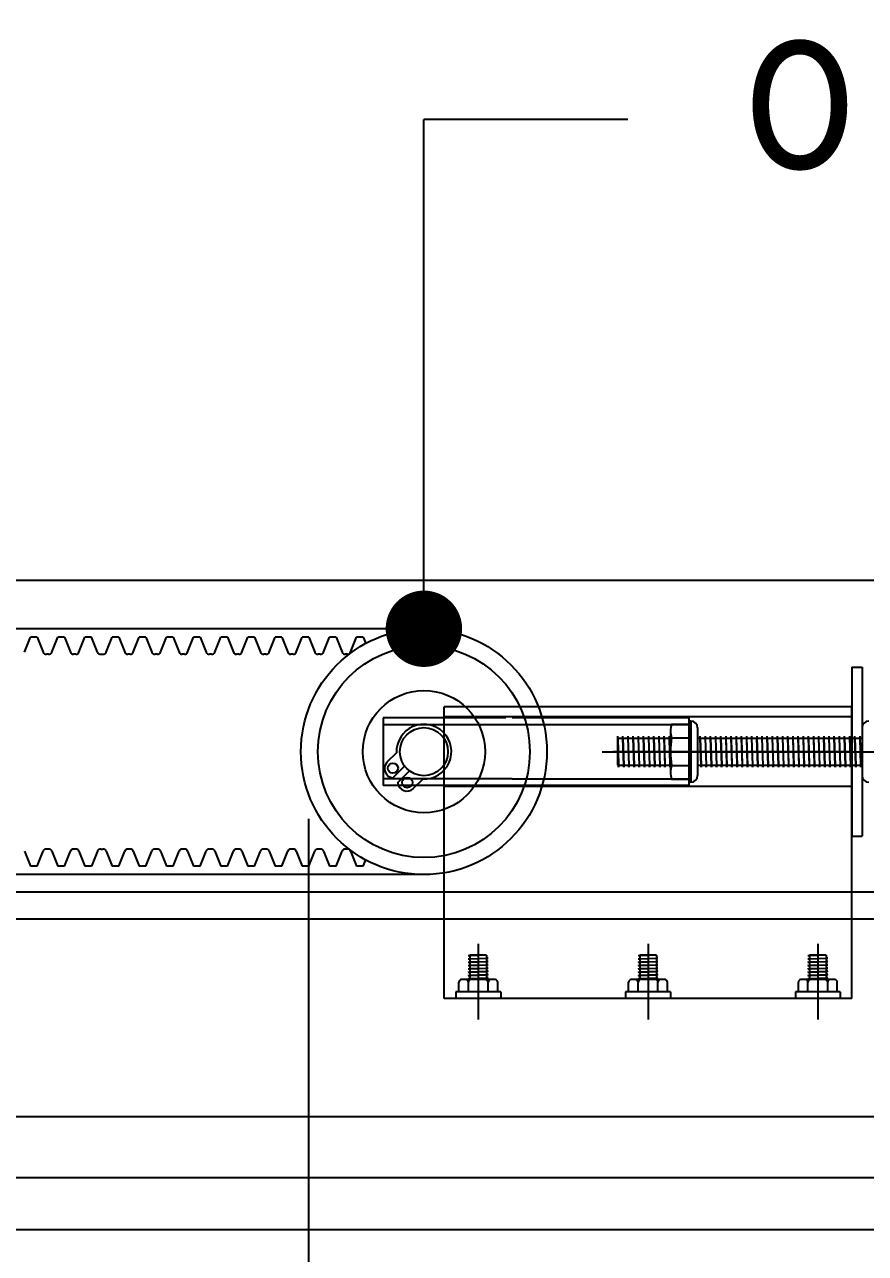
# Model space of a CAD drawing. Header units: millimetres. Extents: x 232323 to 272954, y -5343 to 8721.
# Drawn here: x 236980 to 237227.5, y 7475.3 to 7837.2 of the extents above; entities that cross this region are included whole.
import ezdxf
from ezdxf.enums import TextEntityAlignment as Align

# ---------------------------------------------------------------- set-up
doc = ezdxf.new("R2010")
doc.units = ezdxf.units.MM
doc.header["$MEASUREMENT"] = 0
doc.layers.get('0').update_dxf_attribs({"linetype": 'CONTINUOUS'})
for name, color, linetype, lineweight in [('A-DIMS', 7, 'CONTINUOUS', 25), ('A-MKXS-LEAD', 7, 'CONTINUOUS', 25), ('A-MKXS-TEXT1', 3, 'CONTINUOUS', 25)]:
    doc.layers.add(name, color=color, linetype=linetype, lineweight=lineweight)
doc.styles.add('HY울릉도L', font='')
doc.styles.add('맑은고딕', font='malgun.ttf')
doc.styles.get('HY울릉도L').set_extended_font_data('HYwulM')
doc.dimstyles.new('CDIM', dxfattribs={"dimtxt": 3, "dimasz": 1.5, "dimexe": 2, "dimexo": 1, "dimgap": 1, "dimtad": 1, "dimdec": 0, "dimrnd": 0.5, "dimzin": 0, "dimdsep": 32, "dimlunit": 6, "dimtxsty": 'HY울릉도L', "dimblk1": '_CIDOT', "dimblk2": '_CIDOT', "dimsah": 1, "dimcen": 5.5, "dimclrd": 2, "dimclre": 2, "dimclrt": 7, "dimadec": 0, "dimazin": 0, "dimtfac": 1, "dimtdec": 0, "dimtix": 1, "dimtmove": 2, "dimatfit": 1, "dimldrblk": '_CIDOT', "dimfxl": 1, "dimtolj": 1, "dimtzin": 0, "dimlwd": -1, "dimarcsym": 0})

# ---------------------------------------------------------------- blocks, each defined once
blk = doc.blocks.new('sd idler gear')
at = {"color": 253}
for p, q in [((1933307.6, 125827.18), (1932887.58, 125827.18)), ((1933190.7, 125820.3), (1933192.45, 125824.68)), ((1933194.45, 125824.68), (1933192.45, 125824.68)), ((1933194.45, 125824.68), (1933196.2, 125820.3)), ((1933198.7, 125820.3), (1933200.45, 125824.68)), ((1933202.45, 125824.68), (1933200.45, 125824.68)), ((1933202.45, 125824.68), (1933204.2, 125820.3)), ((1933206.7, 125820.3), (1933208.45, 125824.68)), ((1933210.45, 125824.68), (1933208.45, 125824.68)), ((1933212.2, 125820.3), (1933210.45, 125824.68)), ((1933214.7, 125820.3), (1933216.45, 125824.68)), ((1933218.45, 125824.68), (1933216.45, 125824.68)), ((1933218.45, 125824.68), (1933220.2, 125820.3)), ((1933222.7, 125820.3), (1933224.45, 125824.68)), ((1933226.45, 125824.68), (1933224.45, 125824.68)), ((1933226.45, 125824.68), (1933228.2, 125820.3)), ((1933230.7, 125820.3), (1933232.45, 125824.68)), ((1933234.45, 125824.68), (1933232.45, 125824.68)), ((1933234.45, 125824.68), (1933236.2, 125820.3)), ((1933238.7, 125820.3), (1933240.45, 125824.68)), ((1933242.45, 125824.68), (1933240.45, 125824.68)), ((1933242.45, 125824.68), (1933244.2, 125820.3)), ((1933246.7, 125820.3), (1933248.45, 125824.68)), ((1933250.45, 125824.68), (1933248.45, 125824.68)), ((1933250.45, 125824.68), (1933252.2, 125820.3)), ((1933254.7, 125820.3), (1933256.45, 125824.68)), ((1933258.45, 125824.68), (1933256.45, 125824.68)), ((1933258.45, 125824.68), (1933260.2, 125820.3)), ((1933262.7, 125820.3), (1933264.45, 125824.68)), ((1933266.45, 125824.68), (1933264.45, 125824.68)), ((1933266.45, 125824.68), (1933268.2, 125820.3)), ((1933270.7, 125820.3), (1933272.45, 125824.68)), ((1933274.45, 125824.68), (1933272.45, 125824.68)), ((1933274.45, 125824.68), (1933276.2, 125820.3)), ((1933278.7, 125820.3), (1933280.45, 125824.68)), ((1933282.45, 125824.68), (1933280.45, 125824.68)), ((1933282.45, 125824.68), (1933284.2, 125820.3)), ((1933286.7, 125820.3), (1933288.45, 125824.68)), ((1933290.45, 125824.68), (1933288.45, 125824.68)), ((1933290.45, 125824.68), (1933291.17, 125822.88)), ((1933197.78, 125819.67), (1933197.13, 125819.67)), ((1933205.78, 125819.67), (1933205.13, 125819.67)), ((1933213.13, 125819.67), (1933213.78, 125819.67)), ((1933221.78, 125819.67), (1933221.13, 125819.67)), ((1933229.78, 125819.67), (1933229.13, 125819.67)), ((1933237.78, 125819.67), (1933237.13, 125819.67)), ((1933245.78, 125819.67), (1933245.13, 125819.67)), ((1933253.78, 125819.67), (1933253.13, 125819.67)), ((1933261.78, 125819.67), (1933261.13, 125819.67)), ((1933269.78, 125819.67), (1933269.13, 125819.67)), ((1933277.78, 125819.67), (1933277.13, 125819.67)), ((1933285.78, 125819.67), (1933285.13, 125819.67)), ((1933434.29, 125815.91), (1933434.29, 125766.06)), ((1933434.29, 125815.91), (1933437.29, 125815.91)), ((1933437.29, 125815.91), (1933437.29, 125766.06)), ((1933314.29, 125718.23), (1933314.29, 125804.23)), ((1933434.29, 125804.23), (1933314.29, 125804.23)), ((1933434.29, 125801.23), (1933314.29, 125801.23)), ((1933434.29, 125718.23), (1933434.29, 125804.23)), ((1933332.4, 125800.98), (1933296.29, 125800.98)), ((1933296.29, 125800.98), (1933296.29, 125780.98)), ((1933296.29, 125798.98), (1933386.29, 125798.98)), ((1933386.29, 125800.98), (1933334.29, 125800.98)), ((1933381.19, 125799.07), (1933386.39, 125799.07)), ((1933386.29, 125800.98), (1933386.29, 125780.98)), ((1933386.29, 125800.28), (1933386.29, 125781.68)), ((1933386.89, 125799.98), (1933386.54, 125799.98)), ((1933386.89, 125799.98), (1933386.89, 125781.98)), ((1933388.89, 125797.98), (1933388.89, 125783.98)), ((1933437.29, 125797.98), (1933437.29, 125783.98)), ((1933365.29, 125795.53), (1933365.31, 125794.93)), ((1933365.29, 125795.53), (1933365.29, 125794.93)), ((1933365.29, 125795.5), (1933365.34, 125794.93)), ((1933365.29, 125794.93), (1933365.29, 125787.03)), ((1933365.29, 125794.93), (1933380.89, 125794.93)), ((1933365.29, 125794.93), (1933365.56, 125787.03)), ((1933365.31, 125794.93), (1933365.59, 125787.03)), ((1933365.34, 125794.93), (1933365.61, 125787.03)), ((1933366.81, 125795.53), (1933366.83, 125794.93)), ((1933366.81, 125795.53), (1933366.81, 125794.93)), ((1933366.81, 125795.5), (1933366.85, 125794.93)), ((1933366.81, 125794.93), (1933367.08, 125787.03)), ((1933366.83, 125794.93), (1933367.11, 125787.03)), ((1933366.85, 125794.93), (1933367.13, 125787.03)), ((1933368.33, 125795.53), (1933368.32, 125794.93)), ((1933368.32, 125794.93), (1933368.6, 125787.03)), ((1933368.33, 125795.53), (1933368.35, 125794.93)), ((1933368.33, 125795.5), (1933368.37, 125794.93)), ((1933368.35, 125794.93), (1933368.62, 125787.03)), ((1933368.37, 125794.93), (1933368.65, 125787.03)), ((1933369.84, 125795.53), (1933369.87, 125794.93)), ((1933369.84, 125795.53), (1933369.84, 125794.93)), ((1933369.84, 125794.93), (1933370.12, 125787.03)), ((1933369.85, 125795.5), (1933369.89, 125794.93)), ((1933369.87, 125794.93), (1933370.14, 125787.03)), ((1933369.89, 125794.93), (1933370.17, 125787.03)), ((1933371.36, 125795.53), (1933371.38, 125794.93)), ((1933371.36, 125795.53), (1933371.36, 125794.93)), ((1933371.36, 125795.5), (1933371.41, 125794.93)), ((1933371.36, 125794.93), (1933371.64, 125787.03)), ((1933371.38, 125794.93), (1933371.66, 125787.03)), ((1933371.41, 125794.93), (1933371.68, 125787.03)), ((1933372.88, 125795.53), (1933372.9, 125794.93)), ((1933372.88, 125795.53), (1933372.88, 125794.93)), ((1933372.88, 125795.5), (1933372.92, 125794.93)), ((1933372.88, 125794.93), (1933373.15, 125787.03)), ((1933372.9, 125794.93), (1933373.18, 125787.03)), ((1933372.92, 125794.93), (1933373.2, 125787.03)), ((1933374.4, 125795.53), (1933374.39, 125794.93)), ((1933374.39, 125794.93), (1933374.67, 125787.03)), ((1933374.4, 125795.53), (1933374.42, 125794.93)), ((1933374.4, 125795.5), (1933374.44, 125794.93)), ((1933374.42, 125794.93), (1933374.69, 125787.03)), ((1933374.44, 125794.93), (1933374.72, 125787.03)), ((1933375.91, 125795.53), (1933375.94, 125794.93)), ((1933375.91, 125795.53), (1933375.91, 125794.93)), ((1933375.91, 125794.93), (1933376.19, 125787.03)), ((1933375.92, 125795.5), (1933375.96, 125794.93)), ((1933375.94, 125794.93), (1933376.21, 125787.03)), ((1933375.96, 125794.93), (1933376.24, 125787.03)), ((1933377.43, 125795.53), (1933377.45, 125794.93)), ((1933377.43, 125795.53), (1933377.43, 125794.93)), ((1933377.43, 125795.5), (1933377.48, 125794.93)), ((1933377.43, 125794.93), (1933377.71, 125787.03)), ((1933377.45, 125794.93), (1933377.73, 125787.03)), ((1933377.48, 125794.93), (1933377.75, 125787.03)), ((1933378.95, 125795.53), (1933378.97, 125794.93)), ((1933378.95, 125795.53), (1933378.95, 125794.93)), ((1933378.95, 125795.5), (1933378.99, 125794.93)), ((1933378.95, 125794.93), (1933379.22, 125787.03)), ((1933378.97, 125794.93), (1933379.25, 125787.03)), ((1933378.99, 125794.93), (1933379.27, 125787.03)), ((1933380.47, 125795.53), (1933380.46, 125794.93)), ((1933380.46, 125794.93), (1933380.74, 125787.03)), ((1933380.47, 125795.53), (1933380.49, 125794.93)), ((1933380.47, 125795.5), (1933380.51, 125794.93)), ((1933380.49, 125794.93), (1933380.76, 125787.03)), ((1933380.51, 125794.93), (1933380.79, 125787.03)), ((1933380.89, 125797.04), (1933380.89, 125784.92)), ((1933381.19, 125795.02), (1933386.54, 125795.02)), ((1933388.89, 125794.93), (1933437.29, 125794.93)), ((1933389.57, 125795.53), (1933389.59, 125794.93)), ((1933389.57, 125795.53), (1933389.57, 125794.93)), ((1933389.57, 125795.5), (1933389.62, 125794.93)), ((1933389.57, 125794.93), (1933389.85, 125787.03)), ((1933389.59, 125794.93), (1933389.87, 125787.03)), ((1933389.62, 125794.93), (1933389.89, 125787.03)), ((1933391.09, 125795.53), (1933391.11, 125794.93)), ((1933391.09, 125795.53), (1933391.09, 125794.93)), ((1933391.09, 125795.5), (1933391.14, 125794.93)), ((1933391.09, 125794.93), (1933391.36, 125787.03)), ((1933391.11, 125794.93), (1933391.39, 125787.03)), ((1933391.14, 125794.93), (1933391.41, 125787.03)), ((1933392.61, 125795.53), (1933392.6, 125794.93)), ((1933392.6, 125794.93), (1933392.88, 125787.03)), ((1933392.61, 125795.53), (1933392.63, 125794.93)), ((1933392.61, 125795.5), (1933392.65, 125794.93)), ((1933392.63, 125794.93), (1933392.91, 125787.03)), ((1933392.65, 125794.93), (1933392.93, 125787.03)), ((1933394.13, 125795.53), (1933394.12, 125794.93)), ((1933394.12, 125794.93), (1933394.4, 125787.03)), ((1933394.13, 125795.53), (1933394.15, 125794.93)), ((1933394.13, 125795.5), (1933394.17, 125794.93)), ((1933394.15, 125794.93), (1933394.42, 125787.03)), ((1933394.17, 125794.93), (1933394.45, 125787.03)), ((1933395.64, 125795.53), (1933395.66, 125794.93)), ((1933395.64, 125795.53), (1933395.64, 125794.93)), ((1933395.64, 125795.5), (1933395.69, 125794.93)), ((1933395.64, 125794.93), (1933395.92, 125787.03)), ((1933395.66, 125794.93), (1933395.94, 125787.03)), ((1933395.69, 125794.93), (1933395.97, 125787.03)), ((1933397.16, 125795.53), (1933397.18, 125794.93)), ((1933397.16, 125795.53), (1933397.16, 125794.93)), ((1933397.16, 125795.5), (1933397.21, 125794.93)), ((1933397.16, 125794.93), (1933397.43, 125787.03)), ((1933397.18, 125794.93), (1933397.46, 125787.03)), ((1933397.21, 125794.93), (1933397.48, 125787.03)), ((1933398.68, 125795.53), (1933398.7, 125794.93)), ((1933398.68, 125795.53), (1933398.68, 125794.93)), ((1933398.68, 125795.5), (1933398.72, 125794.93)), ((1933398.68, 125794.93), (1933398.95, 125787.03)), ((1933398.7, 125794.93), (1933398.98, 125787.03)), ((1933398.72, 125794.93), (1933399, 125787.03)), ((1933400.2, 125795.53), (1933400.19, 125794.93)), ((1933400.19, 125794.93), (1933400.47, 125787.03)), ((1933400.2, 125795.53), (1933400.22, 125794.93)), ((1933400.2, 125795.5), (1933400.24, 125794.93)), ((1933400.22, 125794.93), (1933400.49, 125787.03)), ((1933400.24, 125794.93), (1933400.52, 125787.03)), ((1933401.71, 125795.53), (1933401.73, 125794.93)), ((1933401.71, 125795.53), (1933401.71, 125794.93)), ((1933401.71, 125794.93), (1933401.99, 125787.03)), ((1933401.72, 125795.5), (1933401.76, 125794.93)), ((1933401.73, 125794.93), (1933402.01, 125787.03)), ((1933401.76, 125794.93), (1933402.04, 125787.03)), ((1933403.23, 125795.53), (1933403.25, 125794.93)), ((1933403.23, 125795.53), (1933403.23, 125794.93)), ((1933403.23, 125795.5), (1933403.28, 125794.93)), ((1933403.23, 125794.93), (1933403.5, 125787.03)), ((1933403.25, 125794.93), (1933403.53, 125787.03)), ((1933403.28, 125794.93), (1933403.55, 125787.03)), ((1933404.75, 125795.53), (1933404.77, 125794.93)), ((1933404.75, 125795.53), (1933404.75, 125794.93)), ((1933404.75, 125795.5), (1933404.79, 125794.93)), ((1933404.75, 125794.93), (1933405.02, 125787.03)), ((1933404.77, 125794.93), (1933405.05, 125787.03)), ((1933404.79, 125794.93), (1933405.07, 125787.03)), ((1933406.27, 125795.53), (1933406.26, 125794.93)), ((1933406.26, 125794.93), (1933406.54, 125787.03)), ((1933406.27, 125795.53), (1933406.29, 125794.93)), ((1933406.27, 125795.5), (1933406.31, 125794.93)), ((1933406.29, 125794.93), (1933406.56, 125787.03)), ((1933406.31, 125794.93), (1933406.59, 125787.03)), ((1933407.78, 125795.53), (1933407.81, 125794.93)), ((1933407.78, 125795.53), (1933407.78, 125794.93)), ((1933407.78, 125794.93), (1933408.06, 125787.03)), ((1933407.79, 125795.5), (1933407.83, 125794.93)), ((1933407.81, 125794.93), (1933408.08, 125787.03)), ((1933407.83, 125794.93), (1933408.11, 125787.03)), ((1933409.3, 125795.53), (1933409.32, 125794.93)), ((1933409.3, 125795.53), (1933409.3, 125794.93)), ((1933409.3, 125795.5), (1933409.35, 125794.93)), ((1933409.3, 125794.93), (1933409.58, 125787.03)), ((1933409.32, 125794.93), (1933409.6, 125787.03)), ((1933409.35, 125794.93), (1933409.62, 125787.03)), ((1933410.82, 125795.53), (1933410.84, 125794.93)), ((1933410.82, 125795.53), (1933410.82, 125794.93)), ((1933410.82, 125795.5), (1933410.86, 125794.93)), ((1933410.82, 125794.93), (1933411.09, 125787.03)), ((1933410.84, 125794.93), (1933411.12, 125787.03)), ((1933410.86, 125794.93), (1933411.14, 125787.03)), ((1933412.34, 125795.53), (1933412.33, 125794.93)), ((1933412.33, 125794.93), (1933412.61, 125787.03)), ((1933412.34, 125795.53), (1933412.36, 125794.93)), ((1933412.34, 125795.5), (1933412.38, 125794.93)), ((1933412.36, 125794.93), (1933412.63, 125787.03)), ((1933412.38, 125794.93), (1933412.66, 125787.03)), ((1933413.85, 125795.53), (1933413.88, 125794.93)), ((1933413.85, 125795.53), (1933413.85, 125794.93)), ((1933413.85, 125794.93), (1933414.13, 125787.03)), ((1933413.86, 125795.5), (1933413.9, 125794.93)), ((1933413.88, 125794.93), (1933414.15, 125787.03)), ((1933413.9, 125794.93), (1933414.18, 125787.03)), ((1933415.37, 125795.53), (1933415.39, 125794.93)), ((1933415.37, 125795.53), (1933415.37, 125794.93)), ((1933415.37, 125795.5), (1933415.42, 125794.93)), ((1933415.37, 125794.93), (1933415.65, 125787.03)), ((1933415.39, 125794.93), (1933415.67, 125787.03)), ((1933415.42, 125794.93), (1933415.69, 125787.03)), ((1933416.89, 125795.53), (1933416.91, 125794.93)), ((1933416.89, 125795.53), (1933416.89, 125794.93)), ((1933416.89, 125795.5), (1933416.93, 125794.93)), ((1933416.89, 125794.93), (1933417.16, 125787.03)), ((1933416.91, 125794.93), (1933417.19, 125787.03)), ((1933416.93, 125794.93), (1933417.21, 125787.03)), ((1933418.41, 125795.53), (1933418.4, 125794.93)), ((1933418.4, 125794.93), (1933418.68, 125787.03)), ((1933418.41, 125795.53), (1933418.43, 125794.93)), ((1933418.41, 125795.5), (1933418.45, 125794.93)), ((1933418.43, 125794.93), (1933418.7, 125787.03)), ((1933418.45, 125794.93), (1933418.73, 125787.03)), ((1933419.93, 125795.53), (1933419.92, 125794.93)), ((1933419.92, 125794.93), (1933420.2, 125787.03)), ((1933419.93, 125795.53), (1933419.95, 125794.93)), ((1933419.93, 125795.5), (1933419.97, 125794.93)), ((1933419.95, 125794.93), (1933420.22, 125787.03)), ((1933419.97, 125794.93), (1933420.25, 125787.03)), ((1933421.44, 125795.53), (1933421.46, 125794.93)), ((1933421.44, 125795.53), (1933421.44, 125794.93)), ((1933421.44, 125795.5), (1933421.49, 125794.93)), ((1933421.44, 125794.93), (1933421.72, 125787.03)), ((1933421.46, 125794.93), (1933421.74, 125787.03)), ((1933421.49, 125794.93), (1933421.76, 125787.03)), ((1933422.96, 125795.53), (1933422.98, 125794.93)), ((1933422.96, 125795.53), (1933422.96, 125794.93)), ((1933422.96, 125795.5), (1933423.01, 125794.93)), ((1933422.96, 125794.93), (1933423.23, 125787.03)), ((1933422.98, 125794.93), (1933423.26, 125787.03)), ((1933423.01, 125794.93), (1933423.28, 125787.03)), ((1933424.48, 125795.53), (1933424.47, 125794.93)), ((1933424.47, 125794.93), (1933424.75, 125787.03)), ((1933424.48, 125795.53), (1933424.5, 125794.93)), ((1933424.48, 125795.5), (1933424.52, 125794.93)), ((1933424.5, 125794.93), (1933424.77, 125787.03)), ((1933424.52, 125794.93), (1933424.8, 125787.03)), ((1933426, 125795.53), (1933425.99, 125794.93)), ((1933425.99, 125794.93), (1933426.27, 125787.03)), ((1933426, 125795.53), (1933426.02, 125794.93)), ((1933426, 125795.5), (1933426.04, 125794.93)), ((1933426.02, 125794.93), (1933426.29, 125787.03)), ((1933426.04, 125794.93), (1933426.32, 125787.03)), ((1933427.51, 125795.53), (1933427.53, 125794.93)), ((1933427.51, 125795.53), (1933427.51, 125794.93)), ((1933427.51, 125795.5), (1933427.56, 125794.93)), ((1933427.51, 125794.93), (1933427.79, 125787.03)), ((1933427.53, 125794.93), (1933427.81, 125787.03)), ((1933427.56, 125794.93), (1933427.83, 125787.03)), ((1933429.03, 125795.53), (1933429.05, 125794.93)), ((1933429.03, 125795.53), (1933429.03, 125794.93)), ((1933429.03, 125795.5), (1933429.08, 125794.93)), ((1933429.03, 125794.93), (1933429.3, 125787.03)), ((1933429.05, 125794.93), (1933429.33, 125787.03)), ((1933429.08, 125794.93), (1933429.35, 125787.03)), ((1933430.55, 125795.53), (1933430.54, 125794.93)), ((1933430.54, 125794.93), (1933430.82, 125787.03)), ((1933430.55, 125795.53), (1933430.57, 125794.93)), ((1933430.55, 125795.5), (1933430.59, 125794.93)), ((1933430.57, 125794.93), (1933430.85, 125787.03)), ((1933430.59, 125794.93), (1933430.87, 125787.03)), ((1933432.07, 125795.53), (1933432.06, 125794.93)), ((1933432.06, 125794.93), (1933432.34, 125787.03)), ((1933432.07, 125795.53), (1933432.09, 125794.93)), ((1933432.07, 125795.5), (1933432.11, 125794.93)), ((1933432.09, 125794.93), (1933432.36, 125787.03)), ((1933432.11, 125794.93), (1933432.39, 125787.03)), ((1933433.58, 125795.53), (1933433.6, 125794.93)), ((1933433.58, 125795.53), (1933433.58, 125794.93)), ((1933433.58, 125795.5), (1933433.63, 125794.93)), ((1933433.58, 125794.93), (1933433.86, 125787.03)), ((1933433.6, 125794.93), (1933433.88, 125787.03)), ((1933433.63, 125794.93), (1933433.91, 125787.03)), ((1933435.1, 125795.53), (1933435.12, 125794.93)), ((1933435.1, 125795.53), (1933435.1, 125794.93)), ((1933435.1, 125795.5), (1933435.15, 125794.93)), ((1933435.1, 125794.93), (1933435.37, 125787.03)), ((1933435.12, 125794.93), (1933435.4, 125787.03)), ((1933435.15, 125794.93), (1933435.42, 125787.03)), ((1933436.62, 125795.53), (1933436.61, 125794.93)), ((1933436.61, 125794.93), (1933436.89, 125787.03)), ((1933436.62, 125795.53), (1933436.64, 125794.93)), ((1933436.62, 125795.5), (1933436.66, 125794.93)), ((1933436.64, 125794.93), (1933436.92, 125787.03)), ((1933436.66, 125794.93), (1933436.94, 125787.03)), ((1933300.21, 125790.67), (1933297.41, 125787.86)), ((1933360.82, 125790.98), (1933476.38, 125790.98)), ((1933434.29, 125790.98), (1933363.94, 125790.98)), ((1933299.17, 125783.28), (1933302.57, 125786.68)), ((1933365.29, 125787.03), (1933380.89, 125787.03)), ((1933365.61, 125786.46), (1933365.56, 125787.03)), ((1933365.59, 125787.03), (1933365.61, 125786.43)), ((1933365.61, 125786.43), (1933365.61, 125787.03)), ((1933367.13, 125786.46), (1933367.08, 125787.03)), ((1933367.11, 125787.03), (1933367.13, 125786.43)), ((1933367.13, 125786.43), (1933367.13, 125787.03)), ((1933368.64, 125786.46), (1933368.6, 125787.03)), ((1933368.62, 125787.03), (1933368.64, 125786.43)), ((1933368.64, 125786.43), (1933368.65, 125787.03)), ((1933370.16, 125786.46), (1933370.12, 125787.03)), ((1933370.14, 125787.03), (1933370.16, 125786.43)), ((1933370.16, 125786.43), (1933370.17, 125787.03)), ((1933371.68, 125786.46), (1933371.64, 125787.03)), ((1933371.66, 125787.03), (1933371.68, 125786.43)), ((1933371.68, 125786.43), (1933371.68, 125787.03)), ((1933373.2, 125786.46), (1933373.15, 125787.03)), ((1933373.18, 125787.03), (1933373.2, 125786.43)), ((1933373.2, 125786.43), (1933373.2, 125787.03)), ((1933374.71, 125786.46), (1933374.67, 125787.03)), ((1933374.69, 125787.03), (1933374.72, 125786.43)), ((1933374.72, 125786.43), (1933374.72, 125787.03)), ((1933376.23, 125786.46), (1933376.19, 125787.03)), ((1933376.21, 125787.03), (1933376.23, 125786.43)), ((1933376.23, 125786.43), (1933376.24, 125787.03)), ((1933377.75, 125786.46), (1933377.71, 125787.03)), ((1933377.73, 125787.03), (1933377.75, 125786.43)), ((1933377.75, 125786.43), (1933377.75, 125787.03)), ((1933379.27, 125786.46), (1933379.22, 125787.03)), ((1933379.25, 125787.03), (1933379.27, 125786.43)), ((1933379.27, 125786.43), (1933379.27, 125787.03)), ((1933380.78, 125786.46), (1933380.74, 125787.03)), ((1933380.76, 125787.03), (1933380.79, 125786.43)), ((1933380.79, 125786.43), (1933380.79, 125787.03)), ((1933381.19, 125786.94), (1933386.54, 125786.94)), ((1933388.89, 125787.03), (1933437.29, 125787.03)), ((1933389.89, 125786.46), (1933389.85, 125787.03)), ((1933389.87, 125787.03), (1933389.89, 125786.43)), ((1933389.89, 125786.43), (1933389.89, 125787.03)), ((1933391.41, 125786.46), (1933391.36, 125787.03)), ((1933391.39, 125787.03), (1933391.41, 125786.43)), ((1933391.41, 125786.43), (1933391.41, 125787.03)), ((1933392.93, 125786.46), (1933392.88, 125787.03)), ((1933392.91, 125787.03), (1933392.93, 125786.43)), ((1933392.93, 125786.43), (1933392.93, 125787.03)), ((1933394.44, 125786.46), (1933394.4, 125787.03)), ((1933394.42, 125787.03), (1933394.44, 125786.43)), ((1933394.44, 125786.43), (1933394.45, 125787.03)), ((1933395.96, 125786.46), (1933395.92, 125787.03)), ((1933395.94, 125787.03), (1933395.96, 125786.43)), ((1933395.96, 125786.43), (1933395.97, 125787.03)), ((1933397.48, 125786.46), (1933397.43, 125787.03)), ((1933397.46, 125787.03), (1933397.48, 125786.43)), ((1933397.48, 125786.43), (1933397.48, 125787.03)), ((1933399, 125786.46), (1933398.95, 125787.03)), ((1933398.98, 125787.03), (1933399, 125786.43)), ((1933399, 125786.43), (1933399, 125787.03)), ((1933400.51, 125786.46), (1933400.47, 125787.03)), ((1933400.49, 125787.03), (1933400.51, 125786.43)), ((1933400.51, 125786.43), (1933400.52, 125787.03)), ((1933402.03, 125786.46), (1933401.99, 125787.03)), ((1933402.01, 125787.03), (1933402.03, 125786.43)), ((1933402.03, 125786.43), (1933402.04, 125787.03)), ((1933403.55, 125786.46), (1933403.5, 125787.03)), ((1933403.53, 125787.03), (1933403.55, 125786.43)), ((1933403.55, 125786.43), (1933403.55, 125787.03)), ((1933405.07, 125786.46), (1933405.02, 125787.03)), ((1933405.05, 125787.03), (1933405.07, 125786.43)), ((1933405.07, 125786.43), (1933405.07, 125787.03)), ((1933406.58, 125786.46), (1933406.54, 125787.03)), ((1933406.56, 125787.03), (1933406.58, 125786.43)), ((1933406.58, 125786.43), (1933406.59, 125787.03)), ((1933408.1, 125786.46), (1933408.06, 125787.03)), ((1933408.08, 125787.03), (1933408.1, 125786.43)), ((1933408.1, 125786.43), (1933408.11, 125787.03)), ((1933409.62, 125786.46), (1933409.58, 125787.03)), ((1933409.6, 125787.03), (1933409.62, 125786.43)), ((1933409.62, 125786.43), (1933409.62, 125787.03)), ((1933411.14, 125786.46), (1933411.09, 125787.03)), ((1933411.12, 125787.03), (1933411.14, 125786.43)), ((1933411.14, 125786.43), (1933411.14, 125787.03)), ((1933412.65, 125786.46), (1933412.61, 125787.03)), ((1933412.63, 125787.03), (1933412.65, 125786.43)), ((1933412.65, 125786.43), (1933412.66, 125787.03)), ((1933414.17, 125786.46), (1933414.13, 125787.03)), ((1933414.15, 125787.03), (1933414.17, 125786.43)), ((1933414.17, 125786.43), (1933414.18, 125787.03)), ((1933415.69, 125786.46), (1933415.65, 125787.03)), ((1933415.67, 125787.03), (1933415.69, 125786.43)), ((1933415.69, 125786.43), (1933415.69, 125787.03)), ((1933417.21, 125786.46), (1933417.16, 125787.03)), ((1933417.19, 125787.03), (1933417.21, 125786.43)), ((1933417.21, 125786.43), (1933417.21, 125787.03)), ((1933418.72, 125786.46), (1933418.68, 125787.03)), ((1933418.7, 125787.03), (1933418.73, 125786.43)), ((1933418.73, 125786.43), (1933418.73, 125787.03)), ((1933420.24, 125786.46), (1933420.2, 125787.03)), ((1933420.22, 125787.03), (1933420.24, 125786.43)), ((1933420.24, 125786.43), (1933420.25, 125787.03)), ((1933421.76, 125786.46), (1933421.72, 125787.03)), ((1933421.74, 125787.03), (1933421.76, 125786.43)), ((1933421.76, 125786.43), (1933421.76, 125787.03)), ((1933423.28, 125786.46), (1933423.23, 125787.03)), ((1933423.26, 125787.03), (1933423.28, 125786.43)), ((1933423.28, 125786.43), (1933423.28, 125787.03)), ((1933424.79, 125786.46), (1933424.75, 125787.03)), ((1933424.77, 125787.03), (1933424.8, 125786.43)), ((1933424.8, 125786.43), (1933424.8, 125787.03)), ((1933426.31, 125786.46), (1933426.27, 125787.03)), ((1933426.29, 125787.03), (1933426.31, 125786.43)), ((1933426.31, 125786.43), (1933426.32, 125787.03)), ((1933427.83, 125786.46), (1933427.79, 125787.03)), ((1933427.81, 125787.03), (1933427.83, 125786.43)), ((1933427.83, 125786.43), (1933427.83, 125787.03)), ((1933429.35, 125786.46), (1933429.3, 125787.03)), ((1933429.33, 125787.03), (1933429.35, 125786.43)), ((1933429.35, 125786.43), (1933429.35, 125787.03)), ((1933430.87, 125786.46), (1933430.82, 125787.03)), ((1933430.85, 125787.03), (1933430.87, 125786.43)), ((1933430.87, 125786.43), (1933430.87, 125787.03)), ((1933432.38, 125786.46), (1933432.34, 125787.03)), ((1933432.36, 125787.03), (1933432.38, 125786.43)), ((1933432.38, 125786.43), (1933432.39, 125787.03)), ((1933433.9, 125786.46), (1933433.86, 125787.03)), ((1933433.88, 125787.03), (1933433.9, 125786.43)), ((1933433.9, 125786.43), (1933433.91, 125787.03)), ((1933435.42, 125786.46), (1933435.37, 125787.03)), ((1933435.4, 125787.03), (1933435.42, 125786.43)), ((1933435.42, 125786.43), (1933435.42, 125787.03)), ((1933436.94, 125786.46), (1933436.89, 125787.03)), ((1933436.92, 125787.03), (1933436.94, 125786.43)), ((1933436.94, 125786.43), (1933436.94, 125787.03)), ((1933334.29, 125782.98), (1933296.29, 125782.98)), ((1933300.58, 125781.86), (1933303.99, 125785.27)), ((1933334.29, 125782.98), (1933386.29, 125782.98)), ((1933386.29, 125780.98), (1933296.29, 125780.98)), ((1933307.98, 125782.91), (1933305.17, 125780.1)), ((1933434.29, 125780.73), (1933314.29, 125780.73)), ((1933381.19, 125782.9), (1933386.39, 125782.9)), ((1933386.89, 125781.98), (1933386.54, 125781.98)), ((1933434.29, 125766.06), (1933437.29, 125766.06)), ((1933190.7, 125761.66), (1933192.45, 125757.29)), ((1933194.45, 125757.29), (1933196.2, 125761.66)), ((1933197.78, 125762.29), (1933197.13, 125762.29)), ((1933198.7, 125761.66), (1933200.45, 125757.29)), ((1933202.45, 125757.29), (1933204.2, 125761.66)), ((1933205.78, 125762.29), (1933205.13, 125762.29)), ((1933206.7, 125761.66), (1933208.45, 125757.29)), ((1933212.2, 125761.66), (1933210.45, 125757.29)), ((1933213.13, 125762.29), (1933213.78, 125762.29)), ((1933214.7, 125761.66), (1933216.45, 125757.29)), ((1933218.45, 125757.29), (1933220.2, 125761.66)), ((1933221.78, 125762.29), (1933221.13, 125762.29)), ((1933222.7, 125761.66), (1933224.45, 125757.29)), ((1933226.45, 125757.29), (1933228.2, 125761.66)), ((1933229.78, 125762.29), (1933229.13, 125762.29)), ((1933230.7, 125761.66), (1933232.45, 125757.29)), ((1933234.45, 125757.29), (1933236.2, 125761.66)), ((1933237.78, 125762.29), (1933237.13, 125762.29)), ((1933238.7, 125761.66), (1933240.45, 125757.29)), ((1933242.45, 125757.29), (1933244.2, 125761.66)), ((1933245.78, 125762.29), (1933245.13, 125762.29)), ((1933246.7, 125761.66), (1933248.45, 125757.29)), ((1933250.45, 125757.29), (1933252.2, 125761.66)), ((1933253.78, 125762.29), (1933253.13, 125762.29)), ((1933254.7, 125761.66), (1933256.45, 125757.29)), ((1933258.45, 125757.29), (1933260.2, 125761.66)), ((1933261.78, 125762.29), (1933261.13, 125762.29)), ((1933262.7, 125761.66), (1933264.45, 125757.29)), ((1933266.45, 125757.29), (1933268.2, 125761.66)), ((1933269.78, 125762.29), (1933269.13, 125762.29)), ((1933270.7, 125761.66), (1933272.45, 125757.29)), ((1933274.45, 125757.29), (1933276.2, 125761.66)), ((1933277.78, 125762.29), (1933277.13, 125762.29)), ((1933278.7, 125761.66), (1933280.45, 125757.29)), ((1933282.45, 125757.29), (1933284.2, 125761.66)), ((1933285.78, 125762.29), (1933285.13, 125762.29)), ((1933286.7, 125761.66), (1933288.45, 125757.29)), ((1933290.45, 125757.29), (1933291.17, 125759.09)), ((1933307.6, 125754.79), (1932851.92, 125754.79)), ((1933194.45, 125757.29), (1933192.45, 125757.29)), ((1933202.45, 125757.29), (1933200.45, 125757.29)), ((1933210.45, 125757.29), (1933208.45, 125757.29)), ((1933218.45, 125757.29), (1933216.45, 125757.29)), ((1933226.45, 125757.29), (1933224.45, 125757.29)), ((1933234.45, 125757.29), (1933232.45, 125757.29)), ((1933242.45, 125757.29), (1933240.45, 125757.29)), ((1933250.45, 125757.29), (1933248.45, 125757.29)), ((1933258.45, 125757.29), (1933256.45, 125757.29)), ((1933266.45, 125757.29), (1933264.45, 125757.29)), ((1933274.45, 125757.29), (1933272.45, 125757.29)), ((1933282.45, 125757.29), (1933280.45, 125757.29)), ((1933290.45, 125757.29), (1933288.45, 125757.29)), ((1933324.29, 125734.34), (1933324.29, 125712.05)), ((1933374.29, 125734.34), (1933374.29, 125712.05)), ((1933424.29, 125734.34), (1933424.29, 125712.05)), ((1933321.36, 125730.95), (1933321.82, 125730.97)), ((1933321.36, 125730.95), (1933321.82, 125730.95)), ((1933321.36, 125729.97), (1933321.82, 125729.99)), ((1933321.36, 125729.97), (1933321.82, 125729.97)), ((1933321.36, 125729), (1933321.82, 125729.01)), ((1933321.36, 125729), (1933321.82, 125729)), ((1933321.38, 125730.95), (1933321.82, 125730.98)), ((1933321.38, 125729.98), (1933321.82, 125730.01)), ((1933321.38, 125729), (1933321.82, 125729.03)), ((1933321.82, 125731.03), (1933321.82, 125723.83)), ((1933321.82, 125730.98), (1933323.18, 125731.03)), ((1933321.82, 125730.97), (1933323.62, 125731.03)), ((1933321.82, 125730.95), (1933324.07, 125731.03)), ((1933326.76, 125731.03), (1933321.82, 125731.03)), ((1933321.82, 125730.01), (1933326.76, 125730.18)), ((1933321.82, 125729.99), (1933326.76, 125730.16)), ((1933321.82, 125729.97), (1933326.76, 125730.15)), ((1933321.82, 125729.03), (1933326.76, 125729.2)), ((1933321.82, 125729.01), (1933326.76, 125729.19)), ((1933321.82, 125729), (1933326.76, 125729.17)), ((1933326.76, 125731.03), (1933326.76, 125723.83)), ((1933326.76, 125730.16), (1933327.21, 125730.18)), ((1933327.19, 125730.18), (1933326.76, 125730.15)), ((1933327.21, 125730.18), (1933326.76, 125730.18)), ((1933326.76, 125729.19), (1933327.21, 125729.2)), ((1933327.19, 125729.2), (1933326.76, 125729.17)), ((1933327.21, 125729.2), (1933326.76, 125729.2)), ((1933371.36, 125730.95), (1933371.82, 125730.97)), ((1933371.36, 125730.95), (1933371.82, 125730.95)), ((1933371.36, 125729.97), (1933371.82, 125729.99)), ((1933371.36, 125729.97), (1933371.82, 125729.97)), ((1933371.36, 125729), (1933371.82, 125729.01)), ((1933371.36, 125729), (1933371.82, 125729)), ((1933371.38, 125730.95), (1933371.82, 125730.98)), ((1933371.38, 125729.98), (1933371.82, 125730.01)), ((1933371.38, 125729), (1933371.82, 125729.03)), ((1933371.82, 125731.03), (1933371.82, 125723.83)), ((1933371.82, 125730.98), (1933373.18, 125731.03)), ((1933371.82, 125730.97), (1933373.62, 125731.03)), ((1933371.82, 125730.95), (1933374.07, 125731.03)), ((1933376.76, 125731.03), (1933371.82, 125731.03)), ((1933371.82, 125730.01), (1933376.76, 125730.18)), ((1933371.82, 125729.99), (1933376.76, 125730.16)), ((1933371.82, 125729.97), (1933376.76, 125730.15)), ((1933371.82, 125729.03), (1933376.76, 125729.2)), ((1933371.82, 125729.01), (1933376.76, 125729.19)), ((1933371.82, 125729), (1933376.76, 125729.17)), ((1933376.76, 125731.03), (1933376.76, 125723.83)), ((1933376.76, 125730.16), (1933377.21, 125730.18)), ((1933377.19, 125730.18), (1933376.76, 125730.15)), ((1933377.21, 125730.18), (1933376.76, 125730.18)), ((1933376.76, 125729.19), (1933377.21, 125729.2)), ((1933377.19, 125729.2), (1933376.76, 125729.17)), ((1933377.21, 125729.2), (1933376.76, 125729.2)), ((1933421.36, 125730.95), (1933421.82, 125730.97)), ((1933421.36, 125730.95), (1933421.82, 125730.95)), ((1933421.36, 125729.97), (1933421.82, 125729.99)), ((1933421.36, 125729.97), (1933421.82, 125729.97)), ((1933421.36, 125729), (1933421.82, 125729.01)), ((1933421.36, 125729), (1933421.82, 125729)), ((1933421.38, 125730.95), (1933421.82, 125730.98)), ((1933421.38, 125729.98), (1933421.82, 125730.01)), ((1933421.38, 125729), (1933421.82, 125729.03)), ((1933421.82, 125731.03), (1933421.82, 125723.83)), ((1933421.82, 125730.98), (1933423.18, 125731.03)), ((1933421.82, 125730.97), (1933423.62, 125731.03)), ((1933421.82, 125730.95), (1933424.07, 125731.03)), ((1933426.76, 125731.03), (1933421.82, 125731.03)), ((1933421.82, 125730.01), (1933426.76, 125730.18)), ((1933421.82, 125729.99), (1933426.76, 125730.16)), ((1933421.82, 125729.97), (1933426.76, 125730.15)), ((1933421.82, 125729.03), (1933426.76, 125729.2)), ((1933421.82, 125729.01), (1933426.76, 125729.19)), ((1933421.82, 125729), (1933426.76, 125729.17)), ((1933426.76, 125731.03), (1933426.76, 125723.83)), ((1933426.76, 125730.16), (1933427.21, 125730.18)), ((1933427.19, 125730.18), (1933426.76, 125730.15)), ((1933427.21, 125730.18), (1933426.76, 125730.18)), ((1933426.76, 125729.19), (1933427.21, 125729.2)), ((1933427.19, 125729.2), (1933426.76, 125729.17)), ((1933427.21, 125729.2), (1933426.76, 125729.2)), ((1933321.36, 125728.02), (1933321.82, 125728.04)), ((1933321.36, 125728.02), (1933321.82, 125728.02)), ((1933321.36, 125727.05), (1933321.82, 125727.06)), ((1933321.36, 125727.05), (1933321.82, 125727.05)), ((1933321.36, 125726.07), (1933321.82, 125726.09)), ((1933321.36, 125726.07), (1933321.82, 125726.07)), ((1933321.36, 125725.1), (1933321.82, 125725.11)), ((1933321.36, 125725.1), (1933321.82, 125725.1)), ((1933321.38, 125728.02), (1933321.82, 125728.05)), ((1933321.38, 125727.05), (1933321.82, 125727.08)), ((1933321.38, 125726.07), (1933321.82, 125726.1)), ((1933321.38, 125725.1), (1933321.82, 125725.13)), ((1933321.82, 125728.05), (1933326.76, 125728.23)), ((1933321.82, 125728.04), (1933326.76, 125728.21)), ((1933321.82, 125728.02), (1933326.76, 125728.2)), ((1933321.82, 125727.08), (1933326.76, 125727.25)), ((1933321.82, 125727.06), (1933326.76, 125727.24)), ((1933321.82, 125727.05), (1933326.76, 125727.22)), ((1933321.82, 125726.1), (1933326.76, 125726.28)), ((1933321.82, 125726.09), (1933326.76, 125726.26)), ((1933321.82, 125726.07), (1933326.76, 125726.25)), ((1933321.82, 125725.13), (1933326.76, 125725.3)), ((1933321.82, 125725.11), (1933326.76, 125725.28)), ((1933321.82, 125725.1), (1933326.76, 125725.27)), ((1933326.76, 125728.21), (1933327.21, 125728.23)), ((1933327.19, 125728.23), (1933326.76, 125728.2)), ((1933327.21, 125728.23), (1933326.76, 125728.23)), ((1933326.76, 125727.24), (1933327.21, 125727.25)), ((1933327.19, 125727.25), (1933326.76, 125727.22)), ((1933327.21, 125727.25), (1933326.76, 125727.25)), ((1933326.76, 125726.26), (1933327.21, 125726.28)), ((1933327.19, 125726.28), (1933326.76, 125726.25)), ((1933327.21, 125726.28), (1933326.76, 125726.28)), ((1933326.76, 125725.28), (1933327.21, 125725.3)), ((1933327.19, 125725.3), (1933326.76, 125725.27)), ((1933327.21, 125725.3), (1933326.76, 125725.3)), ((1933371.36, 125728.02), (1933371.82, 125728.04)), ((1933371.36, 125728.02), (1933371.82, 125728.02)), ((1933371.36, 125727.05), (1933371.82, 125727.06)), ((1933371.36, 125727.05), (1933371.82, 125727.05)), ((1933371.36, 125726.07), (1933371.82, 125726.09)), ((1933371.36, 125726.07), (1933371.82, 125726.07)), ((1933371.36, 125725.1), (1933371.82, 125725.11)), ((1933371.36, 125725.1), (1933371.82, 125725.1)), ((1933371.38, 125728.02), (1933371.82, 125728.05)), ((1933371.38, 125727.05), (1933371.82, 125727.08)), ((1933371.38, 125726.07), (1933371.82, 125726.1)), ((1933371.38, 125725.1), (1933371.82, 125725.13)), ((1933371.82, 125728.05), (1933376.76, 125728.23)), ((1933371.82, 125728.04), (1933376.76, 125728.21)), ((1933371.82, 125728.02), (1933376.76, 125728.2)), ((1933371.82, 125727.08), (1933376.76, 125727.25)), ((1933371.82, 125727.06), (1933376.76, 125727.24)), ((1933371.82, 125727.05), (1933376.76, 125727.22)), ((1933371.82, 125726.1), (1933376.76, 125726.28)), ((1933371.82, 125726.09), (1933376.76, 125726.26)), ((1933371.82, 125726.07), (1933376.76, 125726.25)), ((1933371.82, 125725.13), (1933376.76, 125725.3)), ((1933371.82, 125725.11), (1933376.76, 125725.28)), ((1933371.82, 125725.1), (1933376.76, 125725.27)), ((1933376.76, 125728.21), (1933377.21, 125728.23)), ((1933377.19, 125728.23), (1933376.76, 125728.2)), ((1933377.21, 125728.23), (1933376.76, 125728.23)), ((1933376.76, 125727.24), (1933377.21, 125727.25)), ((1933377.19, 125727.25), (1933376.76, 125727.22)), ((1933377.21, 125727.25), (1933376.76, 125727.25)), ((1933376.76, 125726.26), (1933377.21, 125726.28)), ((1933377.19, 125726.28), (1933376.76, 125726.25)), ((1933377.21, 125726.28), (1933376.76, 125726.28)), ((1933376.76, 125725.28), (1933377.21, 125725.3)), ((1933377.19, 125725.3), (1933376.76, 125725.27)), ((1933377.21, 125725.3), (1933376.76, 125725.3)), ((1933421.36, 125728.02), (1933421.82, 125728.04)), ((1933421.36, 125728.02), (1933421.82, 125728.02)), ((1933421.36, 125727.05), (1933421.82, 125727.06)), ((1933421.36, 125727.05), (1933421.82, 125727.05)), ((1933421.36, 125726.07), (1933421.82, 125726.09)), ((1933421.36, 125726.07), (1933421.82, 125726.07)), ((1933421.36, 125725.1), (1933421.82, 125725.11)), ((1933421.36, 125725.1), (1933421.82, 125725.1)), ((1933421.38, 125728.02), (1933421.82, 125728.05)), ((1933421.38, 125727.05), (1933421.82, 125727.08)), ((1933421.38, 125726.07), (1933421.82, 125726.1)), ((1933421.38, 125725.1), (1933421.82, 125725.13)), ((1933421.82, 125728.05), (1933426.76, 125728.23)), ((1933421.82, 125728.04), (1933426.76, 125728.21)), ((1933421.82, 125728.02), (1933426.76, 125728.2)), ((1933421.82, 125727.08), (1933426.76, 125727.25)), ((1933421.82, 125727.06), (1933426.76, 125727.24)), ((1933421.82, 125727.05), (1933426.76, 125727.22)), ((1933421.82, 125726.1), (1933426.76, 125726.28)), ((1933421.82, 125726.09), (1933426.76, 125726.26)), ((1933421.82, 125726.07), (1933426.76, 125726.25)), ((1933421.82, 125725.13), (1933426.76, 125725.3)), ((1933421.82, 125725.11), (1933426.76, 125725.28)), ((1933421.82, 125725.1), (1933426.76, 125725.27)), ((1933426.76, 125728.21), (1933427.21, 125728.23)), ((1933427.19, 125728.23), (1933426.76, 125728.2)), ((1933427.21, 125728.23), (1933426.76, 125728.23)), ((1933426.76, 125727.24), (1933427.21, 125727.25)), ((1933427.19, 125727.25), (1933426.76, 125727.22)), ((1933427.21, 125727.25), (1933426.76, 125727.25)), ((1933426.76, 125726.26), (1933427.21, 125726.28)), ((1933427.19, 125726.28), (1933426.76, 125726.25)), ((1933427.21, 125726.28), (1933426.76, 125726.28)), ((1933426.76, 125725.28), (1933427.21, 125725.3)), ((1933427.19, 125725.3), (1933426.76, 125725.27)), ((1933427.21, 125725.3), (1933426.76, 125725.3)), ((1933318.57, 125720.23), (1933318.57, 125723.1)), ((1933329.28, 125723.83), (1933319.3, 125723.83)), ((1933321.36, 125724.12), (1933321.82, 125724.14)), ((1933321.36, 125724.12), (1933321.82, 125724.12)), ((1933321.37, 125720.23), (1933321.37, 125723.83)), ((1933321.38, 125724.12), (1933321.82, 125724.15)), ((1933321.82, 125724.15), (1933326.76, 125724.33)), ((1933321.82, 125724.14), (1933326.76, 125724.31)), ((1933321.82, 125724.12), (1933326.76, 125724.29)), ((1933326.76, 125724.31), (1933327.21, 125724.33)), ((1933327.21, 125724.33), (1933326.76, 125724.33)), ((1933327.19, 125724.32), (1933326.76, 125724.29)), ((1933327.2, 125720.23), (1933327.2, 125723.83)), ((1933330.01, 125720.23), (1933330.01, 125723.1)), ((1933368.57, 125720.23), (1933368.57, 125723.1)), ((1933379.28, 125723.83), (1933369.3, 125723.83)), ((1933371.36, 125724.12), (1933371.82, 125724.14)), ((1933371.36, 125724.12), (1933371.82, 125724.12)), ((1933371.37, 125720.23), (1933371.37, 125723.83)), ((1933371.38, 125724.12), (1933371.82, 125724.15)), ((1933371.82, 125724.15), (1933376.76, 125724.33)), ((1933371.82, 125724.14), (1933376.76, 125724.31)), ((1933371.82, 125724.12), (1933376.76, 125724.29)), ((1933376.76, 125724.31), (1933377.21, 125724.33)), ((1933377.21, 125724.33), (1933376.76, 125724.33)), ((1933377.19, 125724.32), (1933376.76, 125724.29)), ((1933377.2, 125720.23), (1933377.2, 125723.83)), ((1933380.01, 125720.23), (1933380.01, 125723.1)), ((1933418.57, 125720.23), (1933418.57, 125723.1)), ((1933429.28, 125723.83), (1933419.3, 125723.83)), ((1933421.36, 125724.12), (1933421.82, 125724.14)), ((1933421.36, 125724.12), (1933421.82, 125724.12)), ((1933421.37, 125720.23), (1933421.37, 125723.83)), ((1933421.38, 125724.12), (1933421.82, 125724.15)), ((1933421.82, 125724.15), (1933426.76, 125724.33)), ((1933421.82, 125724.14), (1933426.76, 125724.31)), ((1933421.82, 125724.12), (1933426.76, 125724.29)), ((1933426.76, 125724.31), (1933427.21, 125724.33)), ((1933427.21, 125724.33), (1933426.76, 125724.33)), ((1933427.19, 125724.32), (1933426.76, 125724.29)), ((1933427.2, 125720.23), (1933427.2, 125723.83)), ((1933430.01, 125720.23), (1933430.01, 125723.1)), ((1933434.29, 125718.23), (1933314.29, 125718.23)), ((1933330.89, 125720.23), (1933317.69, 125720.23)), ((1933317.69, 125720.23), (1933317.69, 125718.23)), ((1933330.89, 125718.23), (1933317.69, 125718.23)), ((1933330.89, 125720.23), (1933330.89, 125718.23)), ((1933380.89, 125720.23), (1933367.69, 125720.23)), ((1933367.69, 125720.23), (1933367.69, 125718.23)), ((1933380.89, 125718.23), (1933367.69, 125718.23)), ((1933380.89, 125720.23), (1933380.89, 125718.23)), ((1933430.89, 125720.23), (1933417.69, 125720.23)), ((1933417.69, 125720.23), (1933417.69, 125718.23)), ((1933430.89, 125718.23), (1933417.69, 125718.23)), ((1933430.89, 125720.23), (1933430.89, 125718.23))]:
    blk.add_line(p, q, dxfattribs=at)
for centre, radius in [((1933308.29, 125790.98), 36.2), ((1933308.29, 125790.98), 31.2), ((1933308.29, 125790.98), 18), ((1933308.29, 125790.98), 7.08), ((1933299.17, 125786.1), 1.5), ((1933303.4, 125781.87), 1.5)]:
    blk.add_circle(centre, radius, dxfattribs=at)
for centre, radius, start, end in [((1933197.13, 125820.67), 1, 201.7931, 270), ((1933197.78, 125820.67), 1, 270, 338.2069), ((1933205.13, 125820.67), 1, 201.7931, 270), ((1933205.78, 125820.67), 1, 270, 338.2069), ((1933213.13, 125820.67), 1, 201.7931, 270), ((1933213.78, 125820.67), 1, 270, 338.2069), ((1933221.13, 125820.67), 1, 201.7931, 270), ((1933221.78, 125820.67), 1, 270, 338.2069), ((1933229.13, 125820.67), 1, 201.7931, 270), ((1933229.78, 125820.67), 1, 270, 338.2069), ((1933237.13, 125820.67), 1, 201.7931, 270), ((1933237.78, 125820.67), 1, 270, 338.2069), ((1933245.13, 125820.67), 1, 201.7931, 270), ((1933245.78, 125820.67), 1, 270, 338.2069), ((1933253.13, 125820.67), 1, 201.7931, 270), ((1933253.78, 125820.67), 1, 270, 338.2069), ((1933261.13, 125820.67), 1, 201.7931, 270), ((1933261.78, 125820.67), 1, 270, 338.2069), ((1933269.13, 125820.67), 1, 201.7931, 270), ((1933269.78, 125820.67), 1, 270, 338.2069), ((1933277.13, 125820.67), 1, 201.7931, 270), ((1933277.78, 125820.67), 1, 270, 338.2069), ((1933285.13, 125820.67), 1, 201.7931, 270), ((1933285.78, 125820.67), 1, 270, 338.2069), ((1933308.29, 125790.98), 8.08, 267.8011, 182.1989), ((1933387.84, 125797.04), 6.96, 163.1109, 180), ((1933398.71, 125797.5), 12.42, 168.484, 180), ((1933398.71, 125797.5), 12.42, 180, 191.516), ((1933386.89, 125797.98), 2, 0, 90), ((1933439.29, 125797.98), 2, 90, 180), ((1933387.84, 125797.04), 6.96, 180, 196.8891), ((1933408.26, 125790.98), 27.37, 171.5094, 180), ((1933419.08, 125790.98), 32.79, 172.9205, 180), ((1933408.26, 125790.98), 27.37, 180, 188.4906), ((1933419.08, 125790.98), 32.79, 180, 187.0795), ((1933299.41, 125786), 2.74, 137.0266, 264.9537), ((1933387.84, 125784.92), 6.96, 163.1109, 180), ((1933398.71, 125784.46), 12.42, 168.484, 180), ((1933387.84, 125784.92), 6.96, 180, 196.8891), ((1933398.71, 125784.46), 12.42, 180, 191.516), ((1933386.89, 125783.98), 2, 270, 0), ((1933439.29, 125783.98), 2, 180, 270), ((1933303.31, 125782.1), 2.74, 185.0463, 312.9734), ((1933197.13, 125761.29), 1, 90, 158.2069), ((1933197.78, 125761.29), 1, 21.7931, 90), ((1933205.13, 125761.29), 1, 90, 158.2069), ((1933205.78, 125761.29), 1, 21.7931, 90), ((1933213.13, 125761.29), 1, 90, 158.2069), ((1933213.78, 125761.29), 1, 21.7931, 90), ((1933221.13, 125761.29), 1, 90, 158.2069), ((1933221.78, 125761.29), 1, 21.7931, 90), ((1933229.13, 125761.29), 1, 90, 158.2069), ((1933229.78, 125761.29), 1, 21.7931, 90), ((1933237.13, 125761.29), 1, 90, 158.2069), ((1933237.78, 125761.29), 1, 21.7931, 90), ((1933245.13, 125761.29), 1, 90, 158.2069), ((1933245.78, 125761.29), 1, 21.7931, 90), ((1933253.13, 125761.29), 1, 90, 158.2069), ((1933253.78, 125761.29), 1, 21.7931, 90), ((1933261.13, 125761.29), 1, 90, 158.2069), ((1933261.78, 125761.29), 1, 21.7931, 90), ((1933269.13, 125761.29), 1, 90, 158.2069), ((1933269.78, 125761.29), 1, 21.7931, 90), ((1933277.13, 125761.29), 1, 90, 158.2069), ((1933277.78, 125761.29), 1, 21.7931, 90), ((1933285.13, 125761.29), 1, 90, 158.2069), ((1933285.78, 125761.29), 1, 21.7931, 90), ((1933319.3, 125723.1), 0.729, 90, 180), ((1933317.84, 125723.1), 0.729, 359.9986, 0.0019), ((1933320.64, 125723.1), 0.729, 359.9986, 90), ((1933322.1, 125723.1), 0.729, 90, 180), ((1933326.48, 125723.1), 0.729, 359.9986, 90), ((1933327.93, 125723.1), 0.729, 90, 180), ((1933329.28, 125723.1), 0.729, 359.9986, 90), ((1933330.74, 125723.1), 0.729, 179.9986, 180), ((1933369.3, 125723.1), 0.729, 90, 180), ((1933367.84, 125723.1), 0.729, 359.9986, 0.0019), ((1933370.64, 125723.1), 0.729, 359.9986, 90), ((1933372.1, 125723.1), 0.729, 90, 180), ((1933376.48, 125723.1), 0.729, 359.9986, 90), ((1933377.93, 125723.1), 0.729, 90, 180), ((1933379.28, 125723.1), 0.729, 359.9986, 90), ((1933380.74, 125723.1), 0.729, 179.9986, 180), ((1933419.3, 125723.1), 0.729, 90, 180), ((1933417.84, 125723.1), 0.729, 359.9986, 0.0019), ((1933420.64, 125723.1), 0.729, 359.9986, 90), ((1933422.1, 125723.1), 0.729, 90, 180), ((1933426.48, 125723.1), 0.729, 359.9986, 90), ((1933427.93, 125723.1), 0.729, 90, 180), ((1933429.28, 125723.1), 0.729, 359.9986, 90), ((1933430.74, 125723.1), 0.729, 179.9986, 180)]:
    blk.add_arc(centre, radius, start, end, dxfattribs=at)
blk = doc.blocks.new('A$C75D13664')
at = {"color": 7}
for p, q in [((-2701.21, 3309.03), (2588.56, 3309.03)), ((-2698.36, 3217.28), (2583.56, 3217.28)), ((-2698.36, 3209.28), (2583.56, 3209.28)), ((-2698.36, 3133.05), (2583.56, 3133.05)), ((-2698.36, 3117.73), (2583.56, 3117.73))]:
    blk.add_line(p, q, dxfattribs=at)
at = {"color": 1}
blk.add_line((1260.69, 3151.08), (2583.56, 3151.08), dxfattribs=at)
blk.add_blockref('sd idler gear', (-1931515.27, -122532.46))
blk = doc.blocks.new('_CIDOT')
at = {"color": 0, "linetype": 'ByBlock'}
blk.add_line((2, 0), (-1, 0), dxfattribs=at)
at = {"color": 0, "linetype": 'ByBlock', "const_width": 0.5}
blk.add_lwpolyline([(-0.25, 0, 1), (0.25, 0, 1)], format="xyb", close=True, dxfattribs=at)
blk = doc.blocks.new('*D86')
at = {"layer": 'A-DIMS', "lineweight": -2, "transparency": 16777216}
for p, q in [((237063.55, 7603.32), (237063.55, 7278.26)), ((236563.55, 7443.26), (236563.55, 7278.26))]:
    blk.add_line(p, q, dxfattribs=at)
at = {"layer": 'A-DIMS', "transparency": 16777216}
blk.add_line((237041.05, 7308.26), (236586.05, 7308.26), dxfattribs=at)
at = {"layer": 'A-DIMS', "transparency": 16777216, "xscale": 22.5, "yscale": 22.5, "zscale": 22.5, "rotation": 180}
blk.add_blockref('_CIDOT', (236563.55, 7308.26), dxfattribs=at)
at = {"layer": 'A-DIMS', "transparency": 16777216, "xscale": 22.5, "yscale": 22.5, "zscale": 22.5}
blk.add_blockref('_CIDOT', (237063.55, 7308.26), dxfattribs=at)
at = {"layer": 'A-DIMS', "color": 3, "transparency": 16777216, "insert": (236813.55, 7346.51), "char_height": 45, "attachment_point": 5, "style": '맑은고딕'}
blk.add_mtext('\\A1;500', dxfattribs=at)

msp = doc.modelspace()

# ---------------------------------------------------------------- linework, layer by layer
at = {"layer": 'A-MKXS-LEAD'}
for p in [(237097.55, 7659.27), (237157.55, 7809.27)]:
    msp.add_line(p, (237097.55, 7809.27), dxfattribs=at)
at = {"layer": 'A-MKXS-LEAD', "const_width": 11.25}
msp.add_lwpolyline([(237091.92, 7659.27, 1), (237103.17, 7659.27, 1)], format="xyb", close=True, dxfattribs=at)

# ---------------------------------------------------------------- block references
msp.add_blockref('A$C75D13664', (235304.53, 4364.55))

# ---------------------------------------------------------------- texts
at = {"layer": 'A-MKXS-TEXT1', "style": '맑은고딕'}
msp.add_text('아이들러 기어(Idler Gear)', height=45, dxfattribs=at).set_placement((237190.46, 7808.97), align=Align.MIDDLE_LEFT)

# ---------------------------------------------------------------- dimensions: what is measured, and where the dimension line sits
at = {"layer": 'A-DIMS'}
dim = msp.add_linear_dim(base=(236563.55, 7308.26), p1=(237063.55, 7618.32), p2=(236563.55, 7458.26), angle=180, dimstyle='CDIM', override={"dimscale": 15, "dimtxsty": '맑은고딕', "dimclrd": 256, "dimclre": 256, "dimclrt": 3}, dxfattribs=at)
dim.commit()
dim.dimension.update_dxf_attribs({"geometry": '*D86', "text_midpoint": (236813.55, 7346.51)})

doc.saveas('drawing.dxf')
